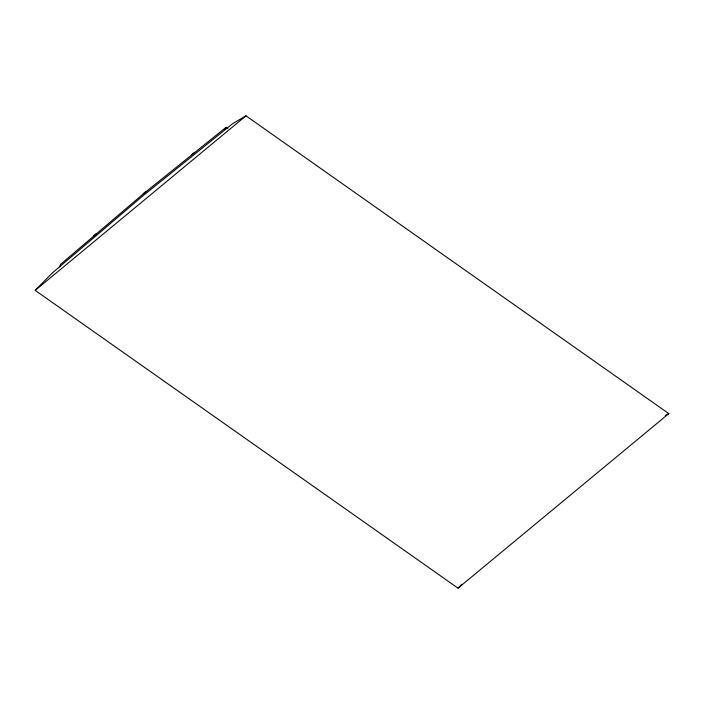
<?xml version="1.0" encoding="UTF-8"?>
<svg xmlns="http://www.w3.org/2000/svg" width="704" height="704" viewBox="0 0 704 704"><rect width="100%" height="100%" fill="white"/><g stroke="black" fill="none" stroke-linecap="round" stroke-linejoin="round"><path stroke-width="1.06" d="M59.594 266.798L60.447 264.475L144.302 193.072L226.063 127.327L227.858 128.586M225.21 129.642L226.063 127.327M35.2 290.391L51.973 273.284L143.449 195.386L232.637 123.666L245.978 115.826L668.8 413.609L458.022 588.174L35.2 290.391L245.978 115.826M458.022 588.174L461.833 584.285M93.676 235.831L96.21 233.666M143.194 193.723L145.702 191.646M191.567 154.704L194.049 152.706M665.245 415.703L668.8 413.609"/></g></svg>
